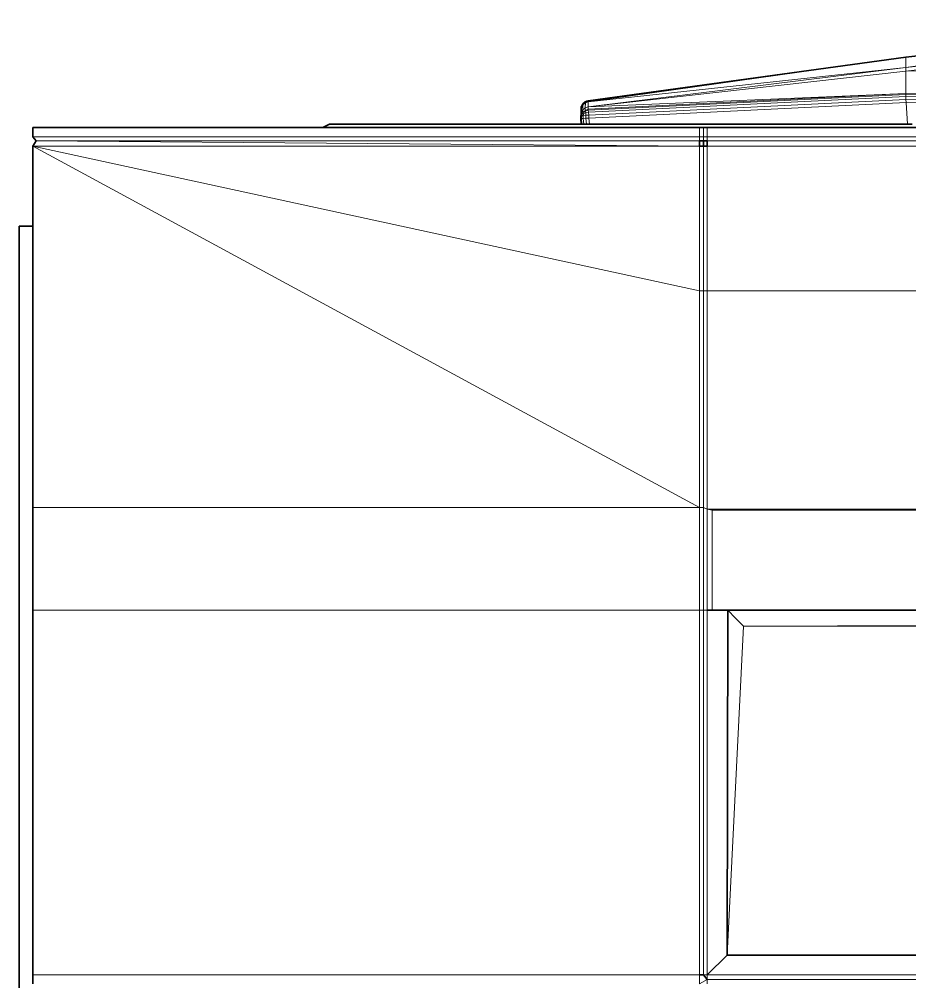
# Model space of a CAD drawing. Header units: inches. Extents: x 1 to 101, y 1 to 36.
# Drawn here: x 0.95 to 5.88, y 29.97 to 35.3 of the extents above; entities that cross this region are included whole.
import ezdxf

# ---------------------------------------------------------------- set-up
doc = ezdxf.new("R2010")
doc.units = ezdxf.units.IN
doc.header["$MEASUREMENT"] = 0
doc.layers.add('Default', color=7, linetype='Continuous')

msp = doc.modelspace()

# ---------------------------------------------------------------- linework, layer by layer
at = {"layer": 'Default', "color": 49, "lineweight": 0, "true_color": 0x464646, "transparency": 33554687}
for p, q in [((5.8577, 35.0861), (7.6599, 35.2958)), ((7.6599, 35.2958), (5.8577, 35.028)), ((5.8577, 35.028), (7.6599, 35.2958)), ((7.6599, 35.2223), (5.8577, 35.028)), ((5.8577, 35.028), (7.6599, 35.2223)), ((7.6599, 35.2223), (5.8577, 35.0085)), ((4.1002, 34.8385), (5.8577, 35.0861)), ((5.8577, 35.028), (5.8577, 35.0861)), ((5.8577, 35.0861), (5.8577, 35.028)), ((5.8577, 35.028), (4.1002, 34.8385)), ((4.1002, 34.8385), (5.8577, 35.028)), ((5.8577, 35.028), (4.1002, 34.8108)), ((5.8577, 35.0085), (5.8577, 35.028)), ((4.1002, 34.8108), (4.1002, 34.8385))]:
    msp.add_line(p, q, dxfattribs=at).dxf.unprotected_set("ltscale", 0)
at = {"layer": 'Default', "color": 7, "lineweight": 35, "ltscale": 5.332711, "transparency": 33554687}
for p, q in [((5.8577, 35.0861), (7.6599, 35.2958)), ((4.1, 34.8444), (5.8577, 35.0861)), ((4.0839, 34.8391), (4.0699, 34.827)), ((4.0919, 34.8418), (4.0839, 34.8391)), ((4.0919, 34.8418), (4.1, 34.8444)), ((4.06, 34.7889), (4.0605, 34.7936)), ((4.0605, 34.7936), (4.06, 34.7889)), ((4.06, 34.7889), (4.0608, 34.7805)), ((4.0605, 34.7936), (4.0608, 34.7979)), ((4.0608, 34.7979), (4.0615, 34.8057)), ((4.0617, 34.8106), (4.0615, 34.8057)), ((4.0615, 34.8057), (4.0639, 34.8103)), ((4.0617, 34.8106), (4.0658, 34.8188)), ((4.0639, 34.8103), (4.0699, 34.822)), ((4.0658, 34.8188), (4.0699, 34.827)), ((4.0699, 34.827), (4.0699, 34.822)), ((4.0591, 34.761), (4.061, 34.7644)), ((4.0591, 34.761), (4.0591, 34.7546)), ((4.0591, 34.7467), (4.0591, 34.7546)), ((4.0616, 34.7155), (4.0591, 34.7467)), ((4.0608, 34.7805), (4.0608, 34.7779)), ((4.0608, 34.7779), (4.061, 34.7644)), ((1.0253, 34.6965), (1.0253, 34.6454)), ((2.6298, 34.6965), (1.0253, 34.6965)), ((2.668, 34.7155), (2.6298, 34.6965)), ((4.7161, 34.6965), (2.6298, 34.6965)), ((4.0616, 34.7155), (2.668, 34.7155)), ((4.065, 34.7155), (4.0616, 34.7155)), ((4.0748, 34.7155), (4.065, 34.7155)), ((4.0895, 34.7155), (4.0748, 34.7155)), ((4.1067, 34.7155), (4.0895, 34.7155)), ((5.867, 34.7155), (4.1067, 34.7155)), ((4.7381, 34.6965), (4.7161, 34.6965)), ((4.7589, 34.6965), (4.7381, 34.6965)), ((20.6982, 34.6965), (4.7589, 34.6965)), ((5.8935, 34.7155), (5.867, 34.7155)), ((1.0253, 34.6454), (1.0437, 34.6232)), ((1.0437, 34.6232), (1.0253, 34.5928)), ((4.7161, 34.5928), (4.7161, 34.6232)), ((4.7161, 34.6232), (4.7388, 34.6232)), ((4.7388, 34.6232), (4.7375, 34.5928)), ((4.7589, 34.6232), (4.7388, 34.6232)), ((4.7589, 34.5928), (4.7589, 34.6232)), ((1.0253, 34.5928), (1.0253, 34.15)), ((4.7161, 34.5928), (4.7375, 34.5928)), ((4.7375, 34.5928), (4.7589, 34.5928)), ((0.9495, 20.5926), (0.9495, 34.15)), ((1.0253, 34.15), (0.9495, 34.15)), ((1.0253, 32.5934), (1.0253, 34.15)), ((1.0253, 32.0251), (1.0253, 32.5934)), ((1.0253, 30.0067), (1.0253, 32.0251)), ((4.7862, 32.0251), (4.7589, 32.0251)), ((4.7862, 32.0251), (4.8735, 32.0251)), ((4.8689, 30.1167), (4.8735, 32.0251)), ((4.8735, 32.0251), (20.5843, 32.0251)), ((12.7451, 30.1167), (4.8689, 30.1167)), ((1.0253, 30.0067), (1.0253, 29.9569)), ((4.7161, 30.0067), (4.7375, 30.0067)), ((4.7375, 30.0067), (4.7589, 29.9818))]:
    msp.add_line(p, q, dxfattribs=at)
at = {"layer": 'Default', "color": 251, "lineweight": 0, "true_color": 0x4e4e4e, "transparency": 33554687}
for p, q in [((5.8577, 35.0085), (7.6599, 35.2223)), ((7.6599, 35.0447), (5.8577, 35.0085)), ((4.9157, 31.9822), (4.8735, 32.0251)), ((4.8735, 32.0251), (9.653, 32.0108)), ((4.9602, 31.9376), (4.9157, 31.9822)), ((9.5919, 31.9501), (4.9602, 31.9376))]:
    msp.add_line(p, q, dxfattribs=at).dxf.unprotected_set("ltscale", 0)
at = {"layer": 'Default', "color": 7, "lineweight": 15, "ltscale": 5.332711, "transparency": 33554687}
for p, q in [((7.6599, 35.2223), (5.8577, 35.028)), ((5.8577, 35.028), (5.8577, 35.0861)), ((4.1002, 34.8385), (5.8577, 35.028)), ((5.8577, 35.0085), (4.1002, 34.8108)), ((5.8577, 35.0085), (7.6599, 35.0447)), ((5.8577, 35.028), (5.8577, 35.0085)), ((5.8577, 34.8852), (5.8577, 35.0085)), ((7.6599, 34.9232), (5.8577, 34.8852)), ((7.6601, 34.9183), (5.8579, 34.8802)), ((7.6606, 34.9068), (5.8584, 34.8687)), ((7.6613, 34.8906), (5.8593, 34.8525)), ((4.0839, 34.8391), (4.084, 34.8336)), ((4.084, 34.8336), (4.1002, 34.8385)), ((4.1002, 34.8385), (4.1, 34.8444)), ((5.8577, 34.8852), (4.1001, 34.7973)), ((4.1002, 34.8108), (4.1002, 34.8385)), ((4.1005, 34.7923), (5.8579, 34.8802)), ((4.1014, 34.7813), (5.8584, 34.8687)), ((4.1026, 34.7659), (5.8593, 34.8525)), ((4.1041, 34.7484), (5.8602, 34.8355)), ((5.8579, 34.8802), (5.8577, 34.8852)), ((5.8584, 34.8687), (5.8579, 34.8802)), ((5.8593, 34.8525), (5.8584, 34.8687)), ((5.8593, 34.8525), (5.8602, 34.8355)), ((5.8602, 34.8355), (7.6621, 34.8736)), ((5.867, 34.7155), (5.8602, 34.8355)), ((4.0695, 34.7942), (4.0608, 34.7805)), ((4.0617, 34.8106), (4.0639, 34.8103)), ((4.0695, 34.7942), (4.0699, 34.822)), ((4.0838, 34.8058), (4.0695, 34.7942)), ((4.0695, 34.7942), (4.0695, 34.7802)), ((4.0695, 34.7802), (4.0835, 34.7897)), ((4.0699, 34.822), (4.084, 34.8336)), ((4.0708, 34.7787), (4.0839, 34.7876)), ((4.0835, 34.7897), (4.0839, 34.7917)), ((4.0835, 34.7897), (4.0839, 34.7876)), ((4.0838, 34.8058), (4.084, 34.8336)), ((4.1002, 34.8108), (4.0838, 34.8058)), ((4.0838, 34.8058), (4.0839, 34.7917)), ((4.0839, 34.7917), (4.1001, 34.7973)), ((4.0839, 34.7876), (4.1005, 34.7923)), ((4.0839, 34.7876), (4.0862, 34.7792)), ((4.1001, 34.7973), (4.1002, 34.8108)), ((4.1001, 34.7973), (4.1005, 34.7923)), ((4.1005, 34.7923), (4.1014, 34.7813)), ((4.0591, 34.7467), (4.0625, 34.7466)), ((4.061, 34.7644), (4.0695, 34.7802)), ((4.0644, 34.764), (4.061, 34.7644)), ((4.0625, 34.7466), (4.0644, 34.764)), ((4.0723, 34.747), (4.0625, 34.7466)), ((4.0625, 34.7466), (4.065, 34.7155)), ((4.0644, 34.764), (4.0708, 34.7787)), ((4.0722, 34.7625), (4.0644, 34.764)), ((4.0708, 34.7787), (4.0695, 34.7802)), ((4.0748, 34.7749), (4.0708, 34.7787)), ((4.0722, 34.7625), (4.0748, 34.7749)), ((4.0858, 34.7647), (4.0722, 34.7625)), ((4.0723, 34.747), (4.0722, 34.7625)), ((4.0869, 34.7476), (4.0723, 34.747)), ((4.0723, 34.747), (4.0748, 34.7155)), ((4.0862, 34.7792), (4.0748, 34.7749)), ((4.0862, 34.7792), (4.0858, 34.7647)), ((4.1026, 34.7659), (4.0858, 34.7647)), ((4.0858, 34.7647), (4.0869, 34.7476)), ((4.1014, 34.7813), (4.0862, 34.7792)), ((4.1041, 34.7484), (4.0869, 34.7476)), ((4.0869, 34.7476), (4.0895, 34.7155)), ((4.1014, 34.7813), (4.1026, 34.7659)), ((4.1041, 34.7484), (4.1026, 34.7659)), ((4.1067, 34.7155), (4.1041, 34.7484)), ((4.7161, 34.6454), (4.7161, 34.6965)), ((4.7381, 34.6965), (4.7378, 34.6454)), ((4.7589, 34.6454), (4.7589, 34.6965)), ((1.0253, 34.6454), (4.7161, 34.6454)), ((1.0437, 34.6232), (4.7161, 34.6232)), ((4.7378, 34.6454), (4.7161, 34.6454)), ((4.7161, 34.6454), (4.7161, 34.6232)), ((4.7589, 34.6454), (4.7378, 34.6454)), ((4.7388, 34.6232), (4.7378, 34.6454)), ((20.6982, 34.6454), (4.7589, 34.6454)), ((4.7589, 34.6232), (4.7589, 34.6454)), ((4.7589, 34.6232), (20.6982, 34.6232)), ((1.0253, 34.5928), (4.7161, 33.7926)), ((1.0253, 34.5928), (4.7161, 34.5928)), ((4.7161, 33.7926), (4.7161, 34.5928)), ((4.7375, 34.5928), (4.7375, 33.7925)), ((20.6982, 34.5928), (4.7589, 34.5928)), ((4.7589, 33.7923), (4.7589, 34.5928)), ((4.7161, 33.7926), (4.7375, 33.7925)), ((4.7161, 32.5934), (4.7161, 33.7926)), ((4.7375, 33.7925), (4.7375, 32.5934)), ((4.7375, 33.7925), (4.7589, 33.7923)), ((4.7589, 33.7923), (4.7589, 32.5842)), ((4.7589, 33.7923), (20.6982, 33.7923)), ((1.0253, 32.5934), (4.7161, 32.5934)), ((4.7375, 32.5934), (4.7161, 32.5934)), ((4.7161, 32.0251), (4.7161, 32.5934)), ((4.7589, 32.5842), (4.7375, 32.5934)), ((4.7375, 32.5934), (4.7375, 32.0251)), ((20.6982, 32.5842), (4.7589, 32.5842)), ((4.7862, 32.5788), (4.7589, 32.5842)), ((4.7589, 32.0251), (4.7589, 32.5842)), ((4.7862, 32.0251), (4.7862, 32.5788)), ((4.7862, 32.5788), (20.6709, 32.5788)), ((1.0253, 32.0251), (4.7161, 32.0251)), ((4.7375, 32.0251), (4.7161, 32.0251)), ((4.7161, 32.0251), (4.7161, 30.0067)), ((4.7375, 30.0067), (4.7375, 32.0251)), ((4.7375, 32.0251), (4.7589, 32.0251)), ((4.7589, 32.0251), (4.7589, 30.0067)), ((4.9157, 31.9822), (4.8735, 32.0251)), ((9.653, 32.0108), (4.8735, 32.0251)), ((4.9602, 31.9376), (4.9157, 31.9822)), ((4.8689, 30.1167), (4.9602, 31.9376)), ((4.9602, 31.9376), (9.5919, 31.9501)), ((4.9602, 31.9376), (20.4969, 31.9376)), ((4.8689, 30.1167), (4.7589, 30.0067)), ((1.0253, 30.0067), (4.7161, 30.0067)), ((4.7161, 29.9569), (4.7161, 30.0067)), ((4.7589, 30.0067), (4.7375, 30.0067)), ((4.7589, 30.0067), (4.7589, 29.9818)), ((4.7589, 30.0067), (12.7451, 30.0067)), ((4.7161, 29.9569), (4.7589, 29.9818)), ((4.7589, 29.9818), (4.7589, 29.9569)), ((4.7589, 29.9818), (12.7451, 29.9818))]:
    msp.add_line(p, q, dxfattribs=at)
at = {"layer": 'Default', "color": 251, "lineweight": 0, "true_color": 0x525252, "transparency": 33554687}
for p, q in [((4.1002, 34.8108), (5.8577, 35.028)), ((5.8577, 35.0085), (4.1002, 34.8108)), ((4.1002, 34.8108), (5.8577, 35.0085)), ((5.8577, 35.0085), (7.6599, 35.0447)), ((5.8577, 35.028), (5.8577, 35.0085)), ((5.8577, 35.0085), (5.8577, 34.8852)), ((5.8577, 34.8852), (5.8577, 35.0085)), ((7.6599, 34.9232), (5.8577, 34.8852)), ((5.8577, 34.8852), (7.6599, 34.9232)), ((7.6601, 34.9183), (5.8579, 34.8802)), ((5.8577, 34.8852), (4.1002, 34.8108)), ((5.8579, 34.8802), (5.8577, 34.8852))]:
    msp.add_line(p, q, dxfattribs=at).dxf.unprotected_set("ltscale", 0)
at = {"layer": 'Default', "color": 250, "lineweight": 0, "true_color": 0x282828, "transparency": 33554687}
for p, q in [((5.8579, 34.8802), (7.6601, 34.9183)), ((7.6606, 34.9068), (5.8584, 34.8687)), ((5.8584, 34.8687), (7.6606, 34.9068)), ((7.6613, 34.8906), (5.8593, 34.8525)), ((5.8584, 34.8687), (5.8579, 34.8802)), ((5.8593, 34.8525), (5.8584, 34.8687))]:
    msp.add_line(p, q, dxfattribs=at).dxf.unprotected_set("ltscale", 0)
at = {"layer": 'Default', "color": 9, "lineweight": 0, "true_color": 0xcbcbcb, "transparency": 33554687}
for p, q in [((5.8593, 34.8525), (7.6613, 34.8906)), ((4.1041, 34.7484), (5.8602, 34.8355)), ((5.8602, 34.8355), (5.8593, 34.8525)), ((5.8602, 34.8355), (7.6621, 34.8736)), ((7.6621, 34.8736), (5.8602, 34.8355)), ((5.867, 34.7155), (5.8602, 34.8355)), ((5.8602, 34.8355), (5.867, 34.7155)), ((4.1067, 34.7155), (4.1041, 34.7484)), ((1.0253, 34.6454), (1.0253, 34.6965)), ((1.0253, 34.6965), (2.6298, 34.6965)), ((2.6298, 34.6965), (4.7161, 34.6965)), ((5.867, 34.7155), (4.1067, 34.7155)), ((4.7161, 34.6965), (4.7161, 34.6454)), ((4.7589, 34.6965), (20.6982, 34.6965)), ((4.7589, 34.6454), (4.7589, 34.6965)), ((5.8935, 34.7155), (5.867, 34.7155)), ((4.7161, 34.6454), (1.0253, 34.6454)), ((20.6982, 34.6454), (4.7589, 34.6454)), ((4.7161, 32.5934), (1.0253, 34.5928)), ((1.0253, 34.5928), (4.7161, 33.7926)), ((4.7161, 33.7926), (1.0253, 34.5928)), ((1.0253, 34.5928), (4.7161, 34.5928)), ((1.0253, 34.15), (1.0253, 34.5928)), ((1.0253, 34.5928), (4.7161, 32.5934)), ((4.7161, 34.5928), (4.7161, 33.7926)), ((4.7589, 34.5928), (20.6982, 34.5928)), ((4.7589, 33.7923), (4.7589, 34.5928)), ((0.9495, 20.5926), (0.9495, 34.15)), ((0.9495, 34.15), (1.0253, 34.15)), ((1.0253, 34.15), (1.0253, 32.5934)), ((1.0253, 32.5934), (1.0253, 34.15)), ((4.7161, 33.7926), (4.7161, 32.5934)), ((20.6982, 33.7923), (4.7589, 33.7923)), ((4.7589, 32.5842), (4.7589, 33.7923)), ((4.7589, 33.7923), (20.6982, 33.7923)), ((1.0253, 32.5934), (1.0253, 32.0251)), ((1.0253, 32.0251), (1.0253, 32.5934)), ((1.0253, 32.5934), (4.7161, 32.5934)), ((4.7161, 32.5934), (1.0253, 32.5934)), ((4.7161, 32.5934), (4.7161, 32.0251)), ((20.6982, 32.5842), (4.7589, 32.5842)), ((4.7589, 32.5842), (20.6982, 32.5842)), ((4.7862, 32.5788), (4.7589, 32.5842)), ((20.6709, 32.5788), (4.7862, 32.5788)), ((4.7862, 32.5788), (20.6709, 32.5788)), ((4.7862, 32.0251), (4.7862, 32.5788)), ((1.0253, 32.0251), (1.0253, 30.0067)), ((4.7161, 32.0251), (1.0253, 32.0251)), ((1.0253, 30.0067), (1.0253, 32.0251)), ((1.0253, 32.0251), (4.7161, 32.0251)), ((4.7161, 32.0251), (4.7161, 30.0067)), ((4.7589, 30.0067), (4.7589, 32.0251)), ((4.7589, 32.0251), (4.7862, 32.0251)), ((4.8735, 32.0251), (4.7862, 32.0251)), ((4.7862, 32.0251), (4.8735, 32.0251)), ((4.8735, 32.0251), (4.8689, 30.1167)), ((20.5843, 32.0251), (4.8735, 32.0251)), ((9.653, 32.0108), (4.8735, 32.0251)), ((4.8735, 32.0251), (20.5843, 32.0251)), ((4.8689, 30.1167), (4.7589, 30.0067)), ((1.0253, 30.0067), (1.0253, 29.9569)), ((4.7161, 30.0067), (1.0253, 30.0067))]:
    msp.add_line(p, q, dxfattribs=at).dxf.unprotected_set("ltscale", 0)
at = {"layer": 'Default', "color": 250, "lineweight": 0, "true_color": 0x383838, "transparency": 33554687}
for p, q in [((4.1001, 34.7973), (5.8577, 34.8852)), ((5.8579, 34.8802), (4.1005, 34.7923)), ((4.1005, 34.7923), (5.8579, 34.8802)), ((4.1014, 34.7813), (5.8584, 34.8687)), ((5.8584, 34.8687), (4.1014, 34.7813)), ((5.8593, 34.8525), (4.1026, 34.7659)), ((5.8577, 34.8852), (5.8579, 34.8802)), ((5.8579, 34.8802), (5.8584, 34.8687)), ((5.8584, 34.8687), (5.8593, 34.8525)), ((4.1005, 34.7923), (4.1001, 34.7973)), ((4.1014, 34.7813), (4.1005, 34.7923)), ((4.1026, 34.7659), (4.1014, 34.7813))]:
    msp.add_line(p, q, dxfattribs=at).dxf.unprotected_set("ltscale", 0)
at = {"layer": 'Default', "color": 252, "lineweight": 0, "true_color": 0x989898, "transparency": 33554687}
for p, q in [((5.8577, 34.8852), (4.1001, 34.7973)), ((4.1002, 34.8108), (5.8577, 34.8852)), ((4.1001, 34.7973), (4.1002, 34.8108))]:
    msp.add_line(p, q, dxfattribs=at).dxf.unprotected_set("ltscale", 0)
at = {"layer": 'Default', "color": 9, "lineweight": 0, "true_color": 0xcacaca, "transparency": 33554687}
for p, q in [((4.1026, 34.7659), (5.8593, 34.8525)), ((5.8602, 34.8355), (4.1041, 34.7484)), ((5.8593, 34.8525), (5.8602, 34.8355)), ((4.1041, 34.7484), (4.1026, 34.7659))]:
    msp.add_line(p, q, dxfattribs=at).dxf.unprotected_set("ltscale", 0)
at = {"layer": 'Default', "color": 254, "lineweight": 0, "true_color": 0xcccccc, "transparency": 33554687}
for p, q in [((2.6298, 34.6965), (2.668, 34.7155)), ((4.7161, 34.6965), (2.6298, 34.6965)), ((2.668, 34.7155), (4.0616, 34.7155)), ((4.0616, 34.7155), (4.065, 34.7155)), ((4.065, 34.7155), (4.0748, 34.7155)), ((4.0748, 34.7155), (4.0895, 34.7155)), ((4.0895, 34.7155), (4.1067, 34.7155)), ((4.1067, 34.7155), (5.867, 34.7155)), ((4.7381, 34.6965), (4.7161, 34.6965)), ((4.7589, 34.6965), (4.7381, 34.6965)), ((20.6982, 34.6965), (4.7589, 34.6965)), ((5.867, 34.7155), (5.8935, 34.7155)), ((4.7589, 30.0067), (4.8689, 30.1167)), ((4.8689, 30.1167), (12.7451, 30.1167)), ((1.0253, 29.9569), (1.0253, 30.0067)), ((1.0253, 30.0067), (4.7161, 30.0067)), ((4.7161, 30.0067), (4.7161, 29.9569)), ((12.7451, 30.0067), (4.7589, 30.0067))]:
    msp.add_line(p, q, dxfattribs=at).dxf.unprotected_set("ltscale", 0)
at = {"layer": 'Default', "color": 253, "lineweight": 0, "true_color": 0xa6a6a6, "transparency": 33554687}
for p, q in [((1.0437, 34.6232), (1.0253, 34.6454)), ((1.0253, 34.6454), (4.7161, 34.6454)), ((4.7161, 34.6232), (1.0437, 34.6232)), ((4.7161, 34.6454), (4.7161, 34.6232))]:
    msp.add_line(p, q, dxfattribs=at).dxf.unprotected_set("ltscale", 0)
at = {"layer": 'Default', "color": 251, "lineweight": 0, "true_color": 0x6d6d6d, "transparency": 33554687}
for p, q in [((1.0253, 34.5928), (1.0437, 34.6232)), ((1.0437, 34.6232), (4.7161, 34.5928)), ((4.7161, 34.5928), (1.0437, 34.6232)), ((1.0437, 34.6232), (4.7161, 34.6232)), ((4.7161, 34.6232), (4.7161, 34.5928)), ((4.7161, 34.5928), (1.0253, 34.5928))]:
    msp.add_line(p, q, dxfattribs=at).dxf.unprotected_set("ltscale", 0)
at = {"layer": 'Default', "color": 253, "lineweight": 0, "true_color": 0xa3a3a3, "transparency": 33554687}
for p, q in [((4.7589, 34.6232), (4.7589, 34.6454)), ((4.7589, 34.6454), (20.6982, 34.6454)), ((20.6982, 34.6232), (4.7589, 34.6232))]:
    msp.add_line(p, q, dxfattribs=at).dxf.unprotected_set("ltscale", 0)
at = {"layer": 'Default', "color": 253, "lineweight": 0, "true_color": 0xb1b1b1, "transparency": 33554687}
for p, q in [((4.7589, 34.5928), (4.7589, 34.6232)), ((4.7589, 34.6232), (20.6982, 34.6232)), ((20.6982, 34.5928), (4.7589, 34.5928))]:
    msp.add_line(p, q, dxfattribs=at).dxf.unprotected_set("ltscale", 0)
at = {"layer": 'Default', "color": 253, "lineweight": 0, "true_color": 0xa8a8a8, "transparency": 33554687}
for p, q in [((4.7161, 34.5928), (4.7375, 34.5928)), ((4.7161, 33.7926), (4.7161, 34.5928)), ((4.7375, 34.5928), (4.7375, 33.7925)), ((4.7375, 33.7925), (4.7375, 34.5928)), ((4.7375, 34.5928), (4.7589, 34.5928)), ((4.7589, 34.5928), (4.7589, 33.7923)), ((4.7375, 33.7925), (4.7161, 33.7926)), ((4.7161, 33.7926), (4.7375, 33.7925)), ((4.7161, 32.5934), (4.7161, 33.7926)), ((4.7375, 33.7925), (4.7375, 32.5934)), ((4.7375, 32.5934), (4.7375, 33.7925)), ((4.7375, 33.7925), (4.7589, 33.7923)), ((4.7589, 33.7923), (4.7375, 33.7925)), ((4.7589, 33.7923), (4.7589, 32.5842)), ((4.7375, 32.5934), (4.7161, 32.5934)), ((4.7161, 32.5934), (4.7375, 32.5934)), ((4.7161, 32.0251), (4.7161, 32.5934)), ((4.7589, 32.5842), (4.7375, 32.5934)), ((4.7375, 32.5934), (4.7375, 32.0251)), ((4.7375, 32.5934), (4.7589, 32.5842)), ((4.7375, 32.0251), (4.7375, 32.5934)), ((4.7589, 32.5842), (4.7589, 32.0251)), ((4.7375, 32.0251), (4.7161, 32.0251)), ((4.7161, 30.0067), (4.7161, 32.0251)), ((4.7161, 32.0251), (4.7375, 32.0251)), ((4.7589, 32.0251), (4.7375, 32.0251)), ((4.7375, 32.0251), (4.7589, 32.0251)), ((4.7375, 30.0067), (4.7375, 32.0251)), ((4.7375, 32.0251), (4.7375, 30.0067)), ((4.7589, 32.0251), (4.7589, 30.0067)), ((4.7375, 30.0067), (4.7161, 30.0067)), ((4.7589, 30.0067), (4.7375, 30.0067))]:
    msp.add_line(p, q, dxfattribs=at).dxf.unprotected_set("ltscale", 0)
at = {"layer": 'Default', "color": 253, "lineweight": 0, "true_color": 0xa5a5a5, "transparency": 33554687}
for p, q in [((4.7589, 32.0251), (4.7589, 32.5842)), ((4.7589, 32.5842), (4.7862, 32.5788)), ((4.7862, 32.5788), (4.7862, 32.0251)), ((4.7862, 32.0251), (4.7589, 32.0251))]:
    msp.add_line(p, q, dxfattribs=at).dxf.unprotected_set("ltscale", 0)
at = {"layer": 'Default', "color": 251, "lineweight": 0, "true_color": 0x4d4d4d, "transparency": 33554687}
for p, q in [((4.8689, 30.1167), (4.8735, 32.0251)), ((4.8735, 32.0251), (4.9157, 31.9822)), ((4.9157, 31.9822), (4.9602, 31.9376)), ((4.9602, 31.9376), (4.8689, 30.1167))]:
    msp.add_line(p, q, dxfattribs=at).dxf.unprotected_set("ltscale", 0)
at = {"layer": 'Default', "color": 253, "lineweight": 0, "true_color": 0xb6b6b6, "transparency": 33554687}
for p, q in [((4.8689, 30.1167), (4.9602, 31.9376)), ((4.9602, 31.9376), (9.5919, 31.9501)), ((4.9602, 31.9376), (20.4969, 31.9376)), ((20.4969, 31.9376), (4.9602, 31.9376)), ((12.7451, 30.1167), (4.8689, 30.1167))]:
    msp.add_line(p, q, dxfattribs=at).dxf.unprotected_set("ltscale", 0)
at = {"layer": 'Default', "color": 253, "lineweight": 0, "true_color": 0xafafaf, "transparency": 33554687}
for p, q in [((4.7589, 29.9818), (4.7589, 30.0067)), ((4.7589, 30.0067), (12.7451, 30.0067)), ((4.7589, 29.9569), (4.7589, 29.9818)), ((4.7589, 29.9818), (12.7451, 29.9818)), ((12.7451, 29.9818), (4.7589, 29.9818))]:
    msp.add_line(p, q, dxfattribs=at).dxf.unprotected_set("ltscale", 0)

doc.saveas('drawing.dxf')
